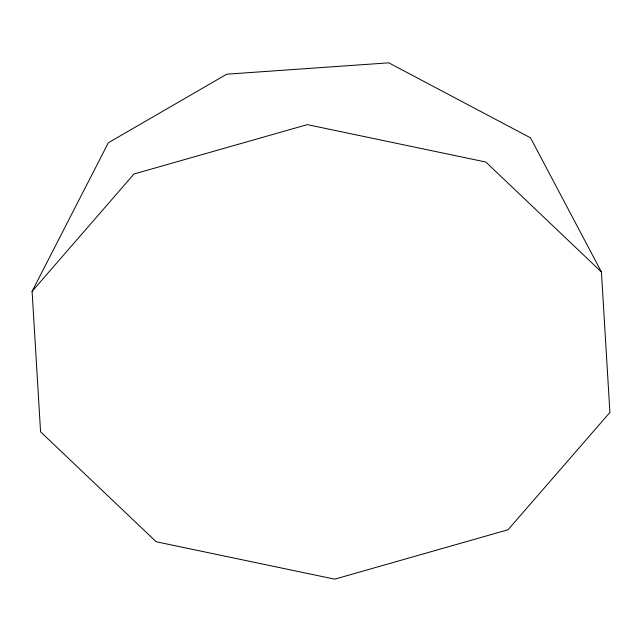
<?xml version="1.0" encoding="UTF-8"?>
<svg xmlns="http://www.w3.org/2000/svg" width="642" height="642" viewBox="0 0 642 642"><rect width="100%" height="100%" fill="white"/><g stroke="black" fill="none" stroke-linecap="round" stroke-linejoin="round"><path stroke-width="0.96" d="M32.1 291.356L108.338 142.765L226.754 74.183L388.763 62.836L530.525 137.837L601.426 271.967L609.9 412.429L508.031 529.762L334.715 579.164L156.166 541.752L40.574 431.817L32.1 291.356L133.969 174.022L307.285 124.628L485.833 162.041L601.426 271.967"/></g></svg>
